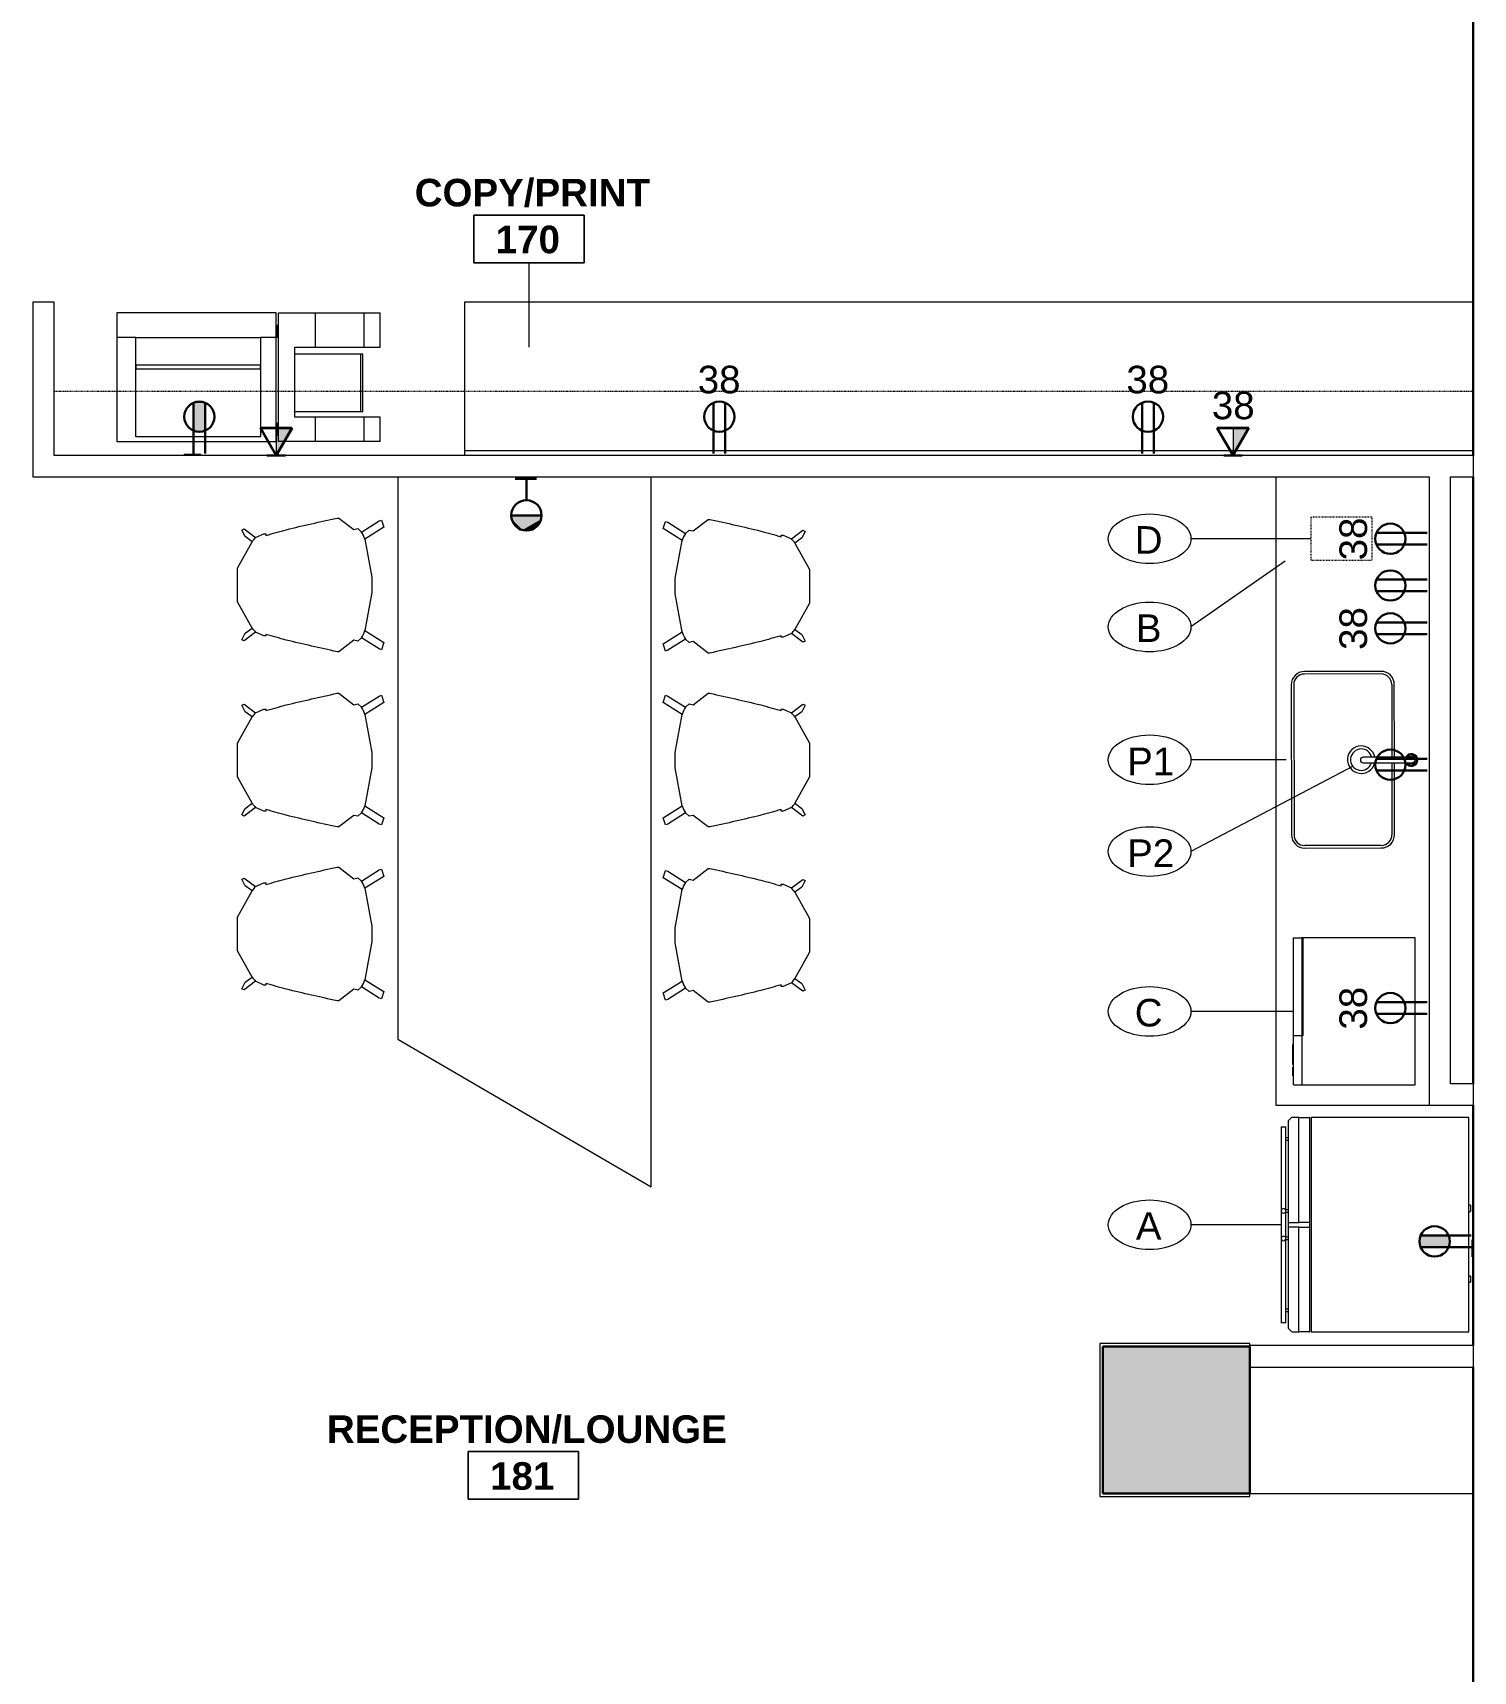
# Model space of a CAD drawing. Header units: inches. Extents: x 587 to 1284, y 1170 to 2052.
# Drawn here: x 894.2 to 1129.5, y 1344.5 to 1612 of the extents above; entities that cross this region are included whole.
import ezdxf

# ---------------------------------------------------------------- set-up
doc = ezdxf.new("R2010")
doc.units = ezdxf.units.IN
doc.header["$MEASUREMENT"] = 0
doc.linetypes.add('Dash', pattern=[0.25, 0.125, -0.125])
doc.linetypes.add('Dash 1_16_', pattern=[0.125, 0.0625, -0.0625])
for name, color, linetype, lineweight in [('A-ANNO-NOTE', 131, 'Continuous', 9), ('A-AREA-IDEN', 2, 'Continuous', 9), ('A-DETL', 90, 'Continuous', 9), ('B-CL', 7, 'Continuous', 9), ('E-ELEC-FIXT', 91, 'Continuous', 9), ('I-FURN', 30, 'Continuous', 9), ('I-WALL', 2, 'Continuous', 18), ('P-SANR-FIXT', 6, 'Continuous', 9), ('P-SANR-FIXT-IDEN', 2, 'Continuous', 9), ('Q-CASE', 31, 'Continuous', 9), ('Q-SPCQ', 91, 'Continuous', 9), ('Q-SPCQ-HDLN', 91, 'Continuous', 18), ('Q-SPCQ-IDEN', 132, 'Continuous', 9), ('S-COLS', 52, 'Continuous', 18), ('Victor Bldg - 7th Floor_LINK_dwg', 8, 'Continuous', 9)]:
    doc.layers.add(name, color=color, linetype=linetype, lineweight=lineweight)
doc.styles.add('Arial', font='arial.ttf', dxfattribs={"height": 4.5})
doc.styles.add('Swis721 Lt BT', font='swissl.ttf', dxfattribs={"height": 4.5})
doc.styles.add('Swis721 Lt BT_B', font='', dxfattribs={"height": 4.5})
doc.styles.get('Swis721 Lt BT_B').set_extended_font_data('Swis721 Lt BT', bold=True)

# ---------------------------------------------------------------- blocks, each defined once
blk = doc.blocks.new('Concrete-Rectangular-Column - 24_ x 24_-V1-Level 07  POWER _ SIGNAL')
at = {"layer": 'S-COLS', "lineweight": 9}
blk.add_hatch(color=7, dxfattribs=at).paths.add_polyline_path([(12, -12), (12, 12), (-12, 12), (-12, -12), (7.48, -12)], flags=0)
at = {"layer": 'S-COLS', "color": 8, "lineweight": 30}
for p, q in [((12, 12), (-12, 12)), ((-12, 12), (-12, -12)), ((12, -12), (12, 12)), ((-12, -12), (12, -12))]:
    blk.add_line(p, q, dxfattribs=at)
blk = doc.blocks.new('Victor Bldg - 7th Floor_LINK_dwg-6972240-Level 07  POWER _ SIGNAL')
at = {"layer": 'B-CL', "flags": 128}
blk.add_lwpolyline([(1069, 1397.5), (1093, 1397.5), (1093, 1373.5), (1069, 1373.5)], close=True, dxfattribs=at)
blk = doc.blocks.new('A-Copier-Floor - A-Copier-Floor-4036613-Level 07  POWER _ SIGNAL')
at = {"layer": 'Q-SPCQ'}
for p, q in [((-30.09, 11.47), (-27.49, 11.47)), ((-30.09, 11.47), (-30.09, 7.47)), ((-27.49, 11.47), (-19.49, 11.47)), ((-27.49, 11.47), (-27.49, 7.47)), ((-19.49, 11.47), (-13.49, 11.47)), ((-19.49, 11.47), (-19.49, 7.47)), ((-13.49, 11.47), (-13.49, -9.53)), ((12.91, 11.47), (-13.09, 11.47)), ((-13.09, 11.47), (-13.09, -5.51)), ((12.91, -5.51), (12.91, 11.47)), ((-13.29, 10.49), (-13.29, 8.47)), ((-13.29, 10.49), (-13.1, 10.49)), ((-13.1, 8.47), (-13.29, 8.47)), ((-10.52, -5.51), (-10.52, 10.67)), ((-10.52, 10.67), (9.82, 10.67)), ((9.82, 10.67), (9.82, -5.51)), ((-30.09, 7.47), (-27.49, 7.47)), ((-27.49, 7.47), (-19.49, 7.47)), ((-27.26, 6.6), (-26.84, 6.6)), ((-27.26, 6.6), (-27.26, -2.84)), ((-26.84, 6.6), (-16.13, 6.6)), ((-26.84, -2.84), (-26.84, 6.6)), ((-19.49, 7.47), (-16.13, 7.47)), ((-16.13, 7.47), (-16.13, -3.97)), ((9.82, -0.4), (-10.52, -0.4)), ((-10.52, -0.4), (-10.52, -1.03)), ((-10.52, -1.03), (9.82, -1.03)), ((9.82, -1.03), (9.82, -0.4)), ((-27.49, -3.97), (-30.09, -3.97)), ((-30.09, -3.97), (-30.09, -9.53)), ((-19.49, -3.97), (-27.49, -3.97)), ((-27.49, -3.97), (-27.49, -9.53)), ((-26.84, -2.84), (-27.26, -2.84)), ((-16.13, -2.84), (-26.84, -2.84)), ((-16.13, -3.97), (-19.49, -3.97)), ((-19.49, -3.97), (-19.49, -9.53)), ((-13.29, -5.51), (-13.29, -7.53)), ((-13.29, -5.51), (-13.1, -5.51)), ((-13.1, -7.53), (-13.29, -7.53)), ((-13.09, -5.51), (-10.52, -5.51)), ((-13.09, -5.51), (-13.09, -9.53)), ((9.82, -5.51), (-10.52, -5.51)), ((9.82, -5.51), (12.91, -5.51)), ((12.91, -9.53), (12.91, -5.51)), ((-27.49, -9.53), (-30.09, -9.53)), ((-19.49, -9.53), (-27.49, -9.53)), ((-13.49, -9.53), (-19.49, -9.53)), ((-13.09, -9.53), (12.91, -9.53))]:
    blk.add_line(p, q, dxfattribs=at)
blk = doc.blocks.new('HermanMiller_Collection_ChairOne_StackingBase - 4-Leg Base Polished Aluminum Seat_Legs-7716515-Level 07  POWER _ SIGNAL')
at = {"layer": 'I-FURN'}
for p, q in [((5.46, 10.91), (5.74, 10.91)), ((5.74, 10.91), (8.2, 9.03)), ((-10.09, 8.95), (-9.74, 9.14)), ((-9.53, 7.88), (-10.09, 8.95)), ((-9.74, 9.14), (-7.85, 7.73)), ((-7.85, 7.73), (-6.51, 8.34)), ((-6.51, 8.34), (-6.19, 8.34)), ((-6.19, 8.34), (-6.16, 8.08)), ((8.2, 9.03), (8.87, 9.18)), ((8.87, 9.18), (9.43, 8.63)), ((9.43, 8.63), (12.34, 10.46)), ((13.09, 9.41), (9.98, 7.46)), ((12.34, 10.46), (12.73, 10.58)), ((12.73, 10.58), (13.09, 9.41)), ((-10.73, 2.85), (-8.4, 7.04)), ((-8.4, 7.04), (-9.53, 7.88)), ((9.98, 7.46), (11.15, 1.25)), ((-10.8, 2.69), (-10.73, 2.85)), ((-10.8, -2.69), (-10.8, 2.69)), ((11.15, 1.25), (11.15, -1.25)), ((11.15, -1.25), (9.98, -7.46)), ((-10.73, -2.85), (-10.8, -2.69)), ((-8.4, -7.04), (-10.73, -2.85)), ((-10.09, -8.95), (-9.53, -7.88)), ((-7.85, -7.73), (-9.74, -9.14)), ((-9.53, -7.88), (-8.4, -7.04)), ((-6.51, -8.34), (-7.85, -7.73)), ((9.98, -7.46), (13.09, -9.41)), ((-9.74, -9.14), (-10.09, -8.95)), ((-6.19, -8.34), (-6.51, -8.34)), ((-6.16, -8.08), (-6.19, -8.34)), ((8.2, -9.03), (5.74, -10.91)), ((8.87, -9.18), (8.2, -9.03)), ((9.43, -8.63), (8.87, -9.18)), ((12.34, -10.46), (9.43, -8.63)), ((12.73, -10.58), (12.34, -10.46)), ((13.09, -9.41), (12.73, -10.58)), ((5.74, -10.91), (5.46, -10.91))]:
    blk.add_line(p, q, dxfattribs=at)
for centre, radius, start, end in [((5.79, 6.2), 4.38, 16.6789, 33.6371), ((-4.79, 4.69), 4.32, 135.1663, 146.9059), ((-4.85, -4.74), 4.23, 212.9754, 224.9524), ((5.83, -6.22), 4.34, 326.285, 343.3989)]:
    blk.add_arc(centre, radius, start, end, dxfattribs=at)
for points in [[(-2.83, 9.01), (-1.47, 9.35), (1.27, 9.99), (4.06, 10.61), (5.46, 10.91)], [(-6.16, 8.08), (-5.6, 8.24), (-4.5, 8.56), (-3.39, 8.86), (-2.83, 9.01)], [(-2.83, -9.01), (-3.39, -8.86), (-4.5, -8.56), (-5.6, -8.24), (-6.16, -8.08)], [(5.46, -10.91), (4.06, -10.61), (1.27, -9.99), (-1.47, -9.35), (-2.83, -9.01)]]:
    blk.add_open_spline(points, degree=3, dxfattribs=at)
blk = doc.blocks.new('C-Counter Top - ADJ HEIGHT-7562144-Level 07  POWER _ SIGNAL')
at = {"layer": 'Q-CASE'}
for p, q in [((117.47, 25), (-47.26, 25)), ((-47.26, 25), (-47.26, 0.75)), ((117.47, 0.75), (-47.26, 0.75)), ((-47.26, 0.75), (-47.26, 0))]:
    blk.add_line(p, q, dxfattribs=at)
blk = doc.blocks.new('C-Counter Top - ADJ HEIGHT-7726709-Level 07  POWER _ SIGNAL')
at = {"layer": 'Q-CASE'}
for p, q in [((55.36, 25), (-47.26, 25)), ((-47.26, 25), (-47.26, 0))]:
    blk.add_line(p, q, dxfattribs=at)
blk = doc.blocks.new('Casework 2 - Casework 2-7728453-Level 07  POWER _ SIGNAL')
at = {"layer": 'Q-CASE'}
for p, q in [((953.86, 1539.49), (953.86, 1447.7)), ((995.22, 1423.56), (995.22, 1539.49)), ((953.86, 1447.7), (995.22, 1423.56))]:
    blk.add_line(p, q, dxfattribs=at)
blk = doc.blocks.new('A-Refrigerator - A-Refrigerator-7716855-Level 07  POWER _ SIGNAL')
at = {"layer": 'Q-SPCQ'}
for p, q in [((17.5, 13.75), (-17.5, 13.75)), ((-17.5, 13.75), (-17.5, -12)), ((-3.18, 14), (-3.18, 13.75)), ((-3.18, 14), (-2.18, 14)), ((-2.18, 13.75), (-2.18, 14)), ((8.38, 14), (8.38, 13.75)), ((8.38, 14), (9.38, 14)), ((9.38, 13.75), (9.38, 14)), ((17.5, -12), (17.5, 13.75)), ((-17.5, -12), (17.5, -12)), ((-0.36, -12.19), (-17.5, -12.19)), ((-17.5, -12.19), (-17.5, -12.25)), ((-17.5, -12.25), (-0.36, -12.25)), ((-17.5, -14), (-17.5, -12.25)), ((-0.36, -12.25), (-0.36, -12.19)), ((17.5, -12.19), (-0.36, -12.19)), ((-0.36, -12.25), (-0.36, -14)), ((0.39, -12.25), (17.5, -12.25)), ((0.39, -14), (0.39, -12.25)), ((17.5, -12.25), (17.5, -12.19)), ((17.5, -12.25), (17.5, -14)), ((-0.36, -14), (-17.5, -14)), ((-17.5, -14), (-17.5, -15.21)), ((-17.5, -15.21), (-16.96, -15.75)), ((-16.96, -15.75), (-0.36, -15.75)), ((-14.19, -15.75), (-14.19, -16.14)), ((-13.81, -16.14), (-13.81, -15.75)), ((-2.42, -15.75), (-2.42, -16.17)), ((-2.04, -16.19), (-2.04, -15.75)), ((-0.36, -15.75), (-0.36, -14)), ((-0.36, -15.75), (0.39, -15.75)), ((17.5, -14), (0.39, -14)), ((0.39, -14), (0.39, -15.75)), ((0.39, -15.75), (16.89, -15.75)), ((2.04, -15.75), (2.04, -16.19)), ((2.42, -16.17), (2.42, -15.75)), ((13.81, -15.75), (13.81, -16.14)), ((14.19, -16.14), (14.19, -15.75)), ((16.89, -15.75), (17.5, -15.14)), ((17.5, -15.14), (17.5, -14)), ((-2.41, -16.13), (-16, -16.13)), ((-16, -16.88), (-16, -16.13)), ((-16, -16.88), (16, -16.88)), ((2.05, -16.13), (-2.05, -16.13)), ((16, -16.13), (2.41, -16.13)), ((16, -16.13), (16, -16.88))]:
    blk.add_line(p, q, dxfattribs=at)
for centre, start, end in [((-2.25, -16.5), 90, 270), ((-2.25, -16.5), 270, 90), ((2.25, -16.5), 90, 270), ((2.25, -16.5), 270, 90)]:
    blk.add_arc(centre, 0.375, start, end, dxfattribs=at)
blk = doc.blocks.new('PS - Power Device _Wall Base_ - Dedicated Duplex-4862729-Level 07  POWER _ SIGNAL')
at = {"layer": 'E-ELEC-FIXT'}
for p, q in [((918.96, 1543.19), (921.71, 1543.19)), ((918.96, 1543.19), (918.96, 1543)), ((921.71, 1543), (921.71, 1543.19))]:
    blk.add_line(p, q, dxfattribs=at)
blk = doc.blocks.new('shelves2 - shelves-7728944-Level 07  POWER _ SIGNAL')
at = {"layer": 'Q-CASE'}
blk.add_line((1093, 1373.5), (1129.5, 1373.5), dxfattribs=at)
blk = doc.blocks.new('equip-sink-undr-elkay-single-lustertone - UNDERMOUNT SINK-7673198-Level 07  POWER _ SIGNAL')
at = {"layer": 'P-SANR-FIXT'}
for p, q in [((-0.41, 8.42), (-12.25, 8.42)), ((12.25, 8.42), (0.52, 8.42)), ((-14.42, 6.25), (-14.42, -6.25)), ((-14, 6.25), (-14, -6.25)), ((-12.25, 8), (-0.41, 8)), ((0.52, 8), (12.25, 8)), ((14, 6.25), (14, -6.25)), ((14.42, -6.25), (14.42, 6.25)), ((-12.25, -8), (12.25, -8)), ((-12.25, -8.42), (12.25, -8.42))]:
    blk.add_line(p, q, dxfattribs=at)
for centre, radius, start, end in [((-12.25, 6.25), 2.17, 90, 180), ((12.25, 6.25), 2.17, 360, 90), ((-12.25, 6.25), 1.75, 90, 180), ((12.25, 6.25), 1.75, 360, 90), ((0, 3), 2.25, 101.1292, 180), ((0, 3), 2.25, 180, 76.2087), ((0, 3), 1.75, 104.1888, 180), ((0, 3), 1.75, 180, 72.0631), ((-12.25, -6.25), 2.17, 180, 270), ((-12.25, -6.25), 1.75, 180, 270), ((12.25, -6.25), 2.17, 270, 360), ((12.25, -6.25), 1.75, 270, 360)]:
    blk.add_arc(centre, radius, start, end, dxfattribs=at)
blk = doc.blocks.new('P-Faucet-Counter - Matte Black-4259821-Level 07  POWER _ SIGNAL')
at = {"layer": 'P-SANR-FIXT'}
for p, q in [((-0.47, 0.12), (-0.47, -7.88)), ((0.47, -7.88), (0.47, 0.12))]:
    blk.add_line(p, q, dxfattribs=at)
for centre, radius, start, end in [((0, 0), 1.02, 90, 242.4847), ((0, 0), 0.933, 90, 239.9469), ((0, 0), 0.875, 90, 237.5344), ((0, 0), 0.656, 90, 224.5084), ((0, 0.12), 0.467, 0, 180), ((0, 0), 1.02, 297.5153, 90), ((0, 0), 0.933, 300.0531, 90), ((0, 0), 0.875, 302.4656, 90), ((0, 0), 0.656, 315.4916, 90), ((0, -7.88), 0.467, 180, 360)]:
    blk.add_arc(centre, radius, start, end, dxfattribs=at)
blk = doc.blocks.new('A-Microwave1 - 1000 Watt-2_5CuFt-BREAK-7676819-Level 07  POWER _ SIGNAL')
at = {"layer": 'Q-SPCQ'}
for p, q in [((17.11, -8.63), (-6.89, -8.63)), ((-6.89, -8.63), (-6.89, -27.13)), ((17.11, -27.13), (17.11, -8.63)), ((-6.89, -27), (9.11, -27)), ((-6.89, -28.5), (-6.89, -27)), ((-6.89, -27.13), (17.11, -27.13)), ((9.11, -28.5), (-6.89, -28.5)), ((9.11, -27), (9.11, -28.5)), ((17.11, -28.5), (9.11, -28.5)), ((10.48, -28.5), (10.48, -28.63)), ((11.86, -28.63), (10.48, -28.63)), ((11.86, -28.5), (11.86, -28.63)), ((11.92, -28.63), (11.86, -28.63)), ((11.92, -28.63), (11.92, -28.5)), ((12.42, -28.63), (11.92, -28.63)), ((12.42, -28.5), (12.42, -28.63)), ((13.79, -28.63), (12.42, -28.63)), ((13.79, -28.63), (13.79, -28.5)), ((14.23, -28.5), (14.23, -28.63)), ((15.61, -28.63), (14.23, -28.63)), ((15.61, -28.63), (15.61, -28.5)), ((17.11, -28.5), (17.11, -27.13))]:
    blk.add_line(p, q, dxfattribs=at)
blk = doc.blocks.new('A-Coffee Maker-generic - A-Coffee Maker-generic-3789961-Level 07  POWER _ SIGNAL')
at = {"layer": 'Q-SPCQ-HDLN', "linetype": 'Dash', "lineweight": 9}
for p, q in [((-5, 3.5), (-5, -3.5)), ((5, 3.5), (-5, 3.5)), ((5, -3.5), (5, 3.5)), ((-5, -3.5), (5, -3.5))]:
    blk.add_line(p, q, dxfattribs=at)
blk = doc.blocks.new('Room Tag - Room Name and Number-3379422-Level 07  POWER _ SIGNAL')
at = {"layer": 'A-AREA-IDEN'}
for p, q in [((-0.1881, -0.1636), (-0.1881, -0.0018)), ((-0.1881, -0.0018), (0.1869, -0.0018)), ((0.1869, -0.0018), (-0.1881, -0.0018)), ((-0.1881, -0.0018), (-0.1881, -0.1636)), ((0.1869, -0.0018), (0.1869, -0.1636)), ((0.1869, -0.1636), (0.1869, -0.0018)), ((0.1869, -0.1636), (-0.1881, -0.1636)), ((-0.1881, -0.1636), (0.1869, -0.1636))]:
    blk.add_line(p, q, dxfattribs=at)
blk = doc.blocks.new('Appliance_Specialty Equipment Tag - Standard-3515593-Level 07  POWER _ SIGNAL')
at = {"layer": 'Q-SPCQ-IDEN'}
blk.add_ellipse((-0.0499, 0.0037), major_axis=(-0.1406, 0), ratio=0.600473, dxfattribs=at)
blk = doc.blocks.new('Plumbing Equipment Tag - Standard-3394155-Level 07  POWER _ SIGNAL')
at = {"layer": 'P-SANR-FIXT-IDEN'}
blk.add_ellipse((-0.0499, 0.0037), major_axis=(-0.1406, 0), ratio=0.600473, dxfattribs=at)

msp = doc.modelspace()

# ---------------------------------------------------------------- hatches: boundary and pattern name
at = {"layer": 'A-ANNO-NOTE'}
for points in [[(922.36, 1551.59), (920.97, 1551.73), (920.63, 1551.63)], [(922.36, 1551.59), (921.53, 1551.78), (920.97, 1551.73)], [(922.36, 1551.59), (921.95, 1551.72), (921.53, 1551.78)], [(922.36, 1551.59), (922.22, 1551.64), (921.95, 1551.72)], [(920.5, 1551.57), (922.36, 1551.59), (920.63, 1551.63)], [(922.42, 1551.56), (922.36, 1551.59), (920.5, 1551.57)], [(920.5, 1547.03), (922.42, 1551.56), (920.5, 1551.57)], [(920.57, 1547), (922.42, 1551.56), (920.5, 1547.03)], [(920.64, 1546.98), (922.42, 1551.56), (920.57, 1547)], [(920.7, 1546.95), (922.42, 1551.56), (920.64, 1546.98)], [(920.77, 1546.93), (922.42, 1551.56), (920.7, 1546.95)], [(920.84, 1546.91), (922.42, 1551.56), (920.77, 1546.93)], [(920.9, 1546.9), (922.42, 1551.56), (920.84, 1546.91)], [(920.97, 1546.88), (922.42, 1551.56), (920.9, 1546.9)], [(921.04, 1546.87), (922.42, 1551.56), (920.97, 1546.88)], [(921.11, 1546.86), (922.42, 1551.56), (921.04, 1546.87)], [(921.18, 1546.85), (922.42, 1551.56), (921.11, 1546.86)], [(921.25, 1546.84), (922.42, 1551.56), (921.18, 1546.85)], [(921.32, 1546.84), (922.42, 1551.56), (921.25, 1546.84)], [(921.39, 1546.83), (922.42, 1551.56), (921.32, 1546.84)], [(921.46, 1546.83), (922.42, 1551.56), (921.39, 1546.83)], [(921.46, 1546.83), (921.53, 1546.83), (922.42, 1551.56)], [(921.53, 1546.83), (921.6, 1546.84), (922.42, 1551.56)], [(921.6, 1546.84), (921.67, 1546.84), (922.42, 1551.56)], [(921.67, 1546.84), (921.74, 1546.85), (922.42, 1551.56)], [(921.74, 1546.85), (921.81, 1546.86), (922.42, 1551.56)], [(921.81, 1546.86), (921.88, 1546.87), (922.42, 1551.56)], [(921.88, 1546.87), (921.95, 1546.88), (922.42, 1551.56)], [(921.95, 1546.88), (922.02, 1546.9), (922.42, 1551.56)], [(922.02, 1546.9), (922.09, 1546.91), (922.42, 1551.56)], [(922.09, 1546.91), (922.16, 1546.93), (922.42, 1551.56)], [(922.16, 1546.93), (922.22, 1546.95), (922.42, 1551.56)], [(922.22, 1546.95), (922.29, 1546.98), (922.42, 1551.56)], [(922.29, 1546.98), (922.36, 1547), (922.42, 1551.56)], [(922.36, 1547), (922.42, 1547.03), (922.42, 1551.56)], [(934.02, 1542.97), (936.6, 1547.43), (934.02, 1547.43)], [(1090.27, 1542.97), (1092.85, 1547.43), (1090.27, 1547.43)], [(977.26, 1532.56), (977.35, 1533.2), (972.4, 1533.2)], [(972.48, 1532.56), (977.26, 1532.56), (972.4, 1533.2)], [(977.26, 1532.56), (977.33, 1532.92), (977.35, 1533.2)], [(972.94, 1531.66), (972.48, 1532.56), (972.64, 1532.13)], [(973.33, 1531.26), (972.48, 1532.56), (972.94, 1531.66)], [(974.23, 1530.81), (977.26, 1532.56), (972.48, 1532.56)], [(974.23, 1530.81), (972.48, 1532.56), (973.33, 1531.26)], [(974.23, 1530.81), (973.33, 1531.26), (973.8, 1530.97)], [(974.23, 1530.81), (975.51, 1530.81), (977.26, 1532.56)], [(974.87, 1530.72), (975.51, 1530.81), (974.23, 1530.81)], [(974.87, 1530.72), (975.15, 1530.74), (975.51, 1530.81)], [(975.51, 1530.81), (976.81, 1531.66), (977.26, 1532.56)], [(975.51, 1530.81), (976.42, 1531.26), (976.81, 1531.66)], [(975.51, 1530.81), (975.95, 1530.97), (976.42, 1531.26)], [(975.51, 1530.81), (975.69, 1530.86), (975.95, 1530.97)], [(975.95, 1530.97), (976.11, 1531.06), (976.42, 1531.26)], [(976.42, 1531.26), (976.62, 1531.45), (976.81, 1531.66)], [(976.81, 1531.66), (977.1, 1532.13), (977.26, 1532.56)], [(1120.73, 1414.8), (1120.91, 1415.55), (1120.76, 1415.08)], [(1120.81, 1414.03), (1120.91, 1415.55), (1120.73, 1414.8)], [(1120.93, 1413.7), (1120.91, 1415.55), (1120.81, 1414.03)], [(1120.93, 1413.7), (1120.94, 1415.62), (1120.91, 1415.55)], [(1120.93, 1413.7), (1125.47, 1413.7), (1120.94, 1415.62)], [(1125.57, 1413.97), (1125.59, 1414.03), (1120.94, 1415.62)], [(1125.55, 1413.9), (1125.57, 1413.97), (1120.94, 1415.62)], [(1125.47, 1413.7), (1125.5, 1413.77), (1120.94, 1415.62)], [(1125.5, 1413.77), (1125.52, 1413.83), (1120.94, 1415.62)], [(1125.52, 1413.83), (1125.55, 1413.9), (1120.94, 1415.62)], [(1125.59, 1414.03), (1125.6, 1414.1), (1120.94, 1415.62)], [(1125.65, 1414.38), (1125.66, 1414.45), (1120.94, 1415.62)], [(1125.66, 1414.45), (1125.66, 1414.52), (1120.94, 1415.62)], [(1125.63, 1414.24), (1125.64, 1414.31), (1120.94, 1415.62)], [(1125.64, 1414.31), (1125.65, 1414.38), (1120.94, 1415.62)], [(1125.62, 1414.17), (1125.63, 1414.24), (1120.94, 1415.62)], [(1125.6, 1414.1), (1125.62, 1414.17), (1120.94, 1415.62)], [(1125.66, 1414.52), (1125.67, 1414.59), (1120.94, 1415.62)], [(1125.67, 1414.59), (1125.67, 1414.66), (1120.94, 1415.62)], [(1125.67, 1414.73), (1125.66, 1414.8), (1120.94, 1415.62)], [(1125.66, 1414.8), (1125.66, 1414.87), (1120.94, 1415.62)], [(1125.65, 1414.94), (1125.64, 1415.01), (1120.94, 1415.62)], [(1125.64, 1415.01), (1125.63, 1415.08), (1120.94, 1415.62)], [(1125.66, 1414.87), (1125.65, 1414.94), (1120.94, 1415.62)], [(1125.63, 1415.08), (1125.62, 1415.15), (1120.94, 1415.62)], [(1125.6, 1415.22), (1125.59, 1415.28), (1120.94, 1415.62)], [(1125.59, 1415.28), (1125.57, 1415.35), (1120.94, 1415.62)], [(1125.55, 1415.42), (1125.52, 1415.49), (1120.94, 1415.62)], [(1125.52, 1415.49), (1125.5, 1415.55), (1120.94, 1415.62)], [(1125.57, 1415.35), (1125.55, 1415.42), (1120.94, 1415.62)], [(1125.62, 1415.15), (1125.6, 1415.22), (1120.94, 1415.62)], [(1125.5, 1415.55), (1125.47, 1415.62), (1120.94, 1415.62)], [(1125.67, 1414.66), (1125.67, 1414.73), (1120.94, 1415.62)], [(1120.81, 1414.03), (1120.73, 1414.8), (1120.73, 1414.45)]]:
    msp.add_hatch(color=256, dxfattribs=at).paths.add_polyline_path(points, flags=0)

# ---------------------------------------------------------------- linework, layer by layer
at = {"layer": 'A-ANNO-NOTE', "lineweight": 30}
for p, q in [((920.5, 1543.33), (920.5, 1551.59)), ((920.5, 1543.33), (920.5, 1551.59)), ((922.42, 1543.33), (922.42, 1551.59)), ((1005.42, 1543.33), (1005.42, 1551.59)), ((1005.42, 1543.33), (1005.42, 1551.59)), ((1007.34, 1543.33), (1007.34, 1551.59)), ((1075.42, 1543.33), (1075.42, 1551.59)), ((1075.42, 1543.33), (1075.42, 1551.59)), ((1077.34, 1543.33), (1077.34, 1551.59)), ((934, 1543), (931.42, 1547.47)), ((931.42, 1547.47), (936.58, 1547.47)), ((934.02, 1542.97), (931.44, 1547.43)), ((931.44, 1547.43), (936.6, 1547.43)), ((934, 1543), (936.58, 1547.47)), ((934.02, 1542.97), (936.6, 1547.43)), ((1090.25, 1543), (1087.67, 1547.47)), ((1087.67, 1547.47), (1092.83, 1547.47)), ((1090.27, 1542.97), (1087.69, 1547.43)), ((1087.69, 1547.43), (1092.85, 1547.43)), ((1090.25, 1543), (1092.83, 1547.47)), ((1090.27, 1542.97), (1092.85, 1547.43)), ((935.5, 1543), (932.5, 1543)), ((1091.75, 1543), (1088.75, 1543)), ((976.51, 1539.18), (973.01, 1539.18)), ((974.88, 1539.18), (974.88, 1535.67)), ((977.35, 1533.2), (972.4, 1533.2)), ((1121.95, 1530.34), (1113.69, 1530.34)), ((1121.95, 1528.42), (1113.69, 1528.42)), ((1121.95, 1528.42), (1113.69, 1528.42)), ((1121.95, 1522.71), (1113.69, 1522.71)), ((1121.95, 1520.8), (1113.69, 1520.8)), ((1121.95, 1520.8), (1113.69, 1520.8)), ((1121.95, 1515.71), (1113.69, 1515.71)), ((1121.95, 1513.8), (1113.69, 1513.8)), ((1121.95, 1513.8), (1113.69, 1513.8)), ((1121.95, 1493.46), (1113.69, 1493.46)), ((1121.95, 1491.55), (1113.69, 1491.55)), ((1121.95, 1491.55), (1113.69, 1491.55)), ((1121.95, 1453.71), (1113.69, 1453.71)), ((1121.95, 1451.8), (1113.69, 1451.8)), ((1121.95, 1451.8), (1113.69, 1451.8)), ((1129.17, 1415.62), (1120.91, 1415.62)), ((1129.17, 1413.7), (1120.91, 1413.7)), ((1129.17, 1413.7), (1120.91, 1413.7))]:
    msp.add_line(p, q, dxfattribs=at)
at = {"layer": 'A-ANNO-NOTE'}
for p, q in [((920.5, 1551.57), (920.5, 1547.03)), ((922.42, 1547.03), (922.42, 1551.56)), ((934.02, 1542.97), (936.6, 1547.43)), ((936.6, 1547.43), (934.02, 1547.43)), ((934.02, 1547.43), (934.02, 1542.97)), ((1090.27, 1542.97), (1092.85, 1547.43)), ((1092.85, 1547.43), (1090.27, 1547.43)), ((1090.27, 1547.43), (1090.27, 1542.97)), ((977.35, 1533.2), (972.4, 1533.2)), ((1125.47, 1415.62), (1120.94, 1415.62)), ((1120.93, 1413.7), (1125.47, 1413.7))]:
    msp.add_line(p, q, dxfattribs=at)
at = {"layer": 'A-ANNO-NOTE', "lineweight": 30}
for centre, radius in [((921.46, 1549.31), 2.47), ((1006.38, 1549.31), 2.47), ((1076.38, 1549.31), 2.48), ((974.87, 1533.2), 2.48), ((974.87, 1533.2), 2.48), ((974.87, 1533.2), 2.48), ((974.87, 1533.2), 2.48), ((974.87, 1533.2), 2.48), ((974.87, 1533.2), 2.48), ((974.87, 1533.2), 2.48), ((1115.97, 1529.38), 2.47), ((1115.97, 1521.75), 2.47), ((1115.97, 1514.75), 2.47), ((1115.97, 1492.5), 2.47), ((1115.97, 1452.75), 2.47), ((1123.19, 1414.66), 2.48)]:
    msp.add_circle(centre, radius, dxfattribs=at)
at = {"layer": 'A-ANNO-NOTE'}
for centre, radius, start, end in [((921.45, 1549.53), 2.25, 64.5156, 114.9234), ((921.46, 1549.31), 2.48, 247.2244, 292.7756), ((974.87, 1533.2), 2.47, 180, 0), ((1122.97, 1414.65), 2.25, 154.5156, 204.9234), ((1123.19, 1414.66), 2.48, 337.2244, 22.7756)]:
    msp.add_arc(centre, radius, start, end, dxfattribs=at)
at = {"layer": 'A-AREA-IDEN'}
msp.add_line((975.32, 1560.67), (975.32, 1574.46), dxfattribs=at)
at = {"layer": 'A-DETL', "linetype": 'Dash 1_16_', "lineweight": 18}
msp.add_line((897.75, 1553.5), (1129.5, 1553.5), dxfattribs=at)
at = {"layer": 'I-WALL', "color": 8, "lineweight": 30}
for p, q in [((1129.5, 1757.5), (1129.5, 1543)), ((1129.5, 1539.5), (1129.5, 1440.38)), ((1129.5, 1436.88), (1129.5, 1397.63)), ((1129.5, 1394.13), (1129.5, 1305.78))]:
    msp.add_line(p, q, dxfattribs=at)
at = {"layer": 'I-WALL'}
for p, q in [((897.75, 1568), (894.25, 1568)), ((894.25, 1568), (894.25, 1539.5)), ((897.75, 1543), (897.75, 1568)), ((1129.5, 1543), (897.75, 1543)), ((1129.5, 1543), (1129.5, 1394.13)), ((894.25, 1539.5), (1122.28, 1539.5)), ((1122.28, 1539.5), (1122.28, 1436.88)), ((1125.78, 1539.5), (1129.5, 1539.5)), ((1125.78, 1440.38), (1125.78, 1539.5)), ((1129.5, 1440.38), (1125.78, 1440.38)), ((1122.28, 1436.88), (1129.5, 1436.88)), ((1093, 1398), (1068.5, 1398)), ((1068.5, 1398), (1068.5, 1373)), ((1093, 1397.63), (1093, 1398)), ((1129.5, 1397.63), (1093, 1397.63)), ((1093, 1394.13), (1129.5, 1394.13)), ((1068.5, 1373), (1093, 1373)), ((1093, 1373), (1093, 1373.5))]:
    msp.add_line(p, q, dxfattribs=at)
at = {"layer": 'P-SANR-FIXT-IDEN'}
for p, q in [((1098.94, 1493.3), (1083.4, 1493.3)), ((1109.89, 1492.23), (1083.4, 1478.31))]:
    msp.add_line(p, q, dxfattribs=at)
at = {"layer": 'Q-SPCQ-IDEN'}
for p, q in [((1102.97, 1529.39), (1083.4, 1529.39)), ((1098.78, 1525.75), (1083.4, 1514.98)), ((1100.03, 1452.2), (1083.4, 1452.2)), ((1098.15, 1417.38), (1083.4, 1417.38))]:
    msp.add_line(p, q, dxfattribs=at)

# ---------------------------------------------------------------- block references
at = {"layer": 'A-AREA-IDEN', "xscale": 47.99999999999997, "yscale": 47.99999999999997, "zscale": 47.99999999999997}
for p in [(975.32, 1582.31), (974.41, 1380.41)]:
    msp.add_blockref('Room Tag - Room Name and Number-3379422-Level 07  POWER _ SIGNAL', p, dxfattribs=at)
at = {"layer": 'E-ELEC-FIXT'}
msp.add_blockref('PS - Power Device _Wall Base_ - Dedicated Duplex-4862729-Level 07  POWER _ SIGNAL', (0, 0), dxfattribs=at)
at = {"layer": 'E-ELEC-FIXT', "rotation": 89.99999999999993}
msp.add_blockref('PS - Power Device _Wall Base_ - Dedicated Duplex-4862729-Level 07  POWER _ SIGNAL', (2672.5, 493.2), dxfattribs=at)
at = {"layer": 'I-FURN'}
for p in [(938.49, 1521.85), (938.49, 1493.24), (938.49, 1464.85)]:
    msp.add_blockref('HermanMiller_Collection_ChairOne_StackingBase - 4-Leg Base Polished Aluminum Seat_Legs-7716515-Level 07  POWER _ SIGNAL', p, dxfattribs=at)
at = {"layer": 'I-FURN', "rotation": 180}
for p in [(1010.3, 1521.63), (1010.3, 1493.24), (1010.3, 1464.63)]:
    msp.add_blockref('HermanMiller_Collection_ChairOne_StackingBase - 4-Leg Base Polished Aluminum Seat_Legs-7716515-Level 07  POWER _ SIGNAL', p, dxfattribs=at)
at = {"layer": 'P-SANR-FIXT'}
for name, p, rotation in [('equip-sink-undr-elkay-single-lustertone - UNDERMOUNT SINK-7673198-Level 07  POWER _ SIGNAL', (1108.21, 1493.3), 270.0872872666409), ('P-Faucet-Counter - Matte Black-4259821-Level 07  POWER _ SIGNAL', (1119.41, 1493.26), 269.9999999999991)]:
    msp.add_blockref(name, p, dxfattribs=dict(at, rotation=rotation))
at = {"layer": 'P-SANR-FIXT-IDEN', "xscale": 47.99999999999997, "yscale": 47.99999999999997, "zscale": 47.99999999999997}
for p in [(1079.04, 1493.12), (1079.04, 1478.13)]:
    msp.add_blockref('Plumbing Equipment Tag - Standard-3394155-Level 07  POWER _ SIGNAL', p, dxfattribs=at)
at = {"layer": 'Q-CASE'}
for name, p in [('C-Counter Top - ADJ HEIGHT-7562144-Level 07  POWER _ SIGNAL', (1012.03, 1543)), ('Casework 2 - Casework 2-7728453-Level 07  POWER _ SIGNAL', (0, 0)), ('shelves2 - shelves-7728944-Level 07  POWER _ SIGNAL', (0, 0))]:
    msp.add_blockref(name, p, dxfattribs=at)
at = {"layer": 'Q-CASE', "rotation": 89.9999999999999}
msp.add_blockref('C-Counter Top - ADJ HEIGHT-7726709-Level 07  POWER _ SIGNAL', (1122.28, 1484.14), dxfattribs=at)
at = {"layer": 'Q-SPCQ'}
for name, p, rotation in [('A-Copier-Floor - A-Copier-Floor-4036613-Level 07  POWER _ SIGNAL', (920.91, 1556.72), 180), ('A-Microwave1 - 1000 Watt-2_5CuFt-BREAK-7676819-Level 07  POWER _ SIGNAL', (1128.66, 1457.31), 269.9999999999995), ('A-Refrigerator - A-Refrigerator-7716855-Level 07  POWER _ SIGNAL', (1115.03, 1417.38), 270.0000000000001)]:
    msp.add_blockref(name, p, dxfattribs=dict(at, rotation=rotation))
msp.add_blockref('A-Coffee Maker-generic - A-Coffee Maker-generic-3789961-Level 07  POWER _ SIGNAL', (1107.97, 1529.39), dxfattribs=at)
at = {"layer": 'Q-SPCQ-IDEN', "xscale": 47.99999999999997, "yscale": 47.99999999999997, "zscale": 47.99999999999997}
for p in [(1079.04, 1529.21), (1079.04, 1514.8), (1079.04, 1452.02), (1079.04, 1417.2)]:
    msp.add_blockref('Appliance_Specialty Equipment Tag - Standard-3515593-Level 07  POWER _ SIGNAL', p, dxfattribs=at)
at = {"layer": 'S-COLS', "lineweight": 9}
msp.add_blockref('Concrete-Rectangular-Column - 24_ x 24_-V1-Level 07  POWER _ SIGNAL', (1081, 1385.5), dxfattribs=at)
at = {"layer": 'Victor Bldg - 7th Floor_LINK_dwg', "color": 7}
msp.add_blockref('Victor Bldg - 7th Floor_LINK_dwg-6972240-Level 07  POWER _ SIGNAL', (0, 0), dxfattribs=at)

# ---------------------------------------------------------------- texts
at = {"layer": 'A-ANNO-NOTE', "char_height": 4.5, "width": 8.181, "attachment_point": 1, "style": 'Swis721 Lt BT'}
for insert in [(1002.85, 1557.63), (1072.85, 1557.63), (1086.81, 1553.4)]:
    msp.add_mtext('38', dxfattribs=dict(at, insert=insert))
at = {"layer": 'A-ANNO-NOTE', "char_height": 4.5, "width": 8.181, "attachment_point": 1, "rotation": 90, "style": 'Swis721 Lt BT'}
for insert in [(1107.65, 1525.85), (1107.65, 1511.23), (1107.65, 1449.23)]:
    msp.add_mtext('38', dxfattribs=dict(at, insert=insert))
at = {"layer": 'A-AREA-IDEN', "char_height": 4.5, "attachment_point": 1, "style": 'Swis721 Lt BT_B'}
for s, insert, width in [('COPY/PRINT', (956.63, 1588.15), 45.147), ('170', (969.86, 1580.5), 12.726), ('RECEPTION/LOUNGE', (942.29, 1386.25), 77.7195), ('181', (968.95, 1378.6), 12.726)]:
    msp.add_mtext(s, dxfattribs=dict(at, insert=insert, width=width))
at = {"layer": 'P-SANR-FIXT-IDEN', "char_height": 4.5, "width": 8.787, "attachment_point": 1, "style": 'Swis721 Lt BT'}
for s, insert in [('P1', (1072.98, 1495.28)), ('P2', (1072.98, 1480.29))]:
    msp.add_mtext(s, dxfattribs=dict(at, insert=insert))
at = {"layer": 'Q-SPCQ-IDEN', "char_height": 4.5, "attachment_point": 1, "style": 'Arial'}
for s, insert, width in [('D', (1074.22, 1531.44), 5.6055), ('B', (1074.4, 1517.03), 5.151), ('C', (1074.22, 1454.25), 5.6055), ('A', (1074.4, 1419.42), 5.151)]:
    msp.add_mtext(s, dxfattribs=dict(at, insert=insert, width=width))

doc.saveas('drawing.dxf')
